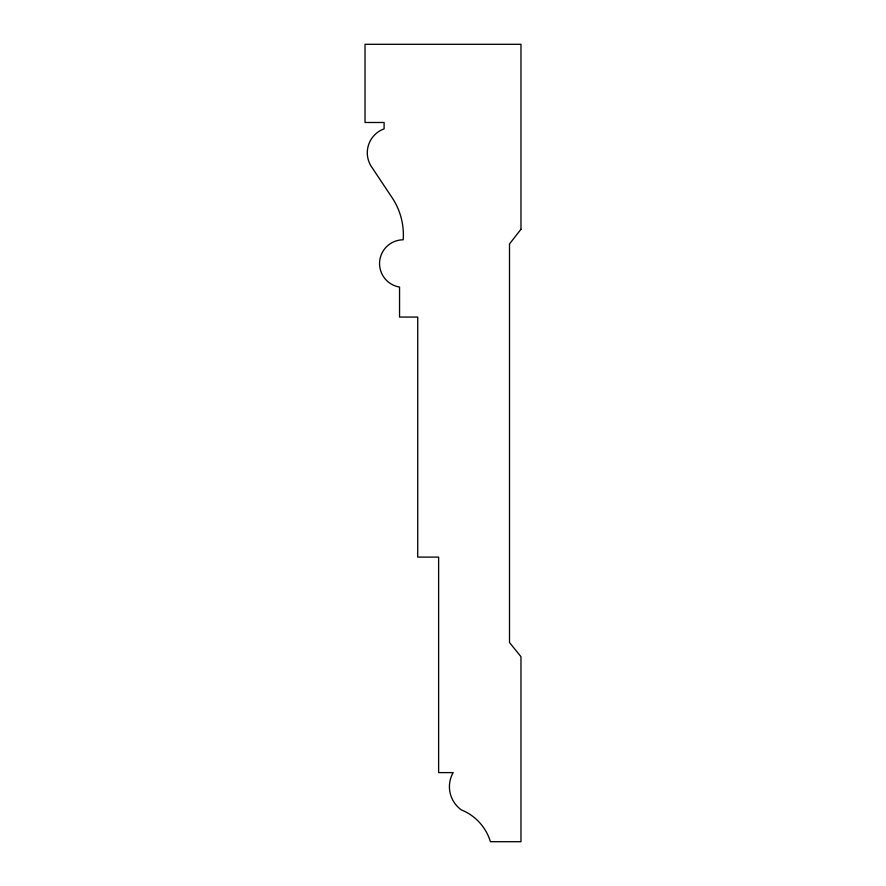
<?xml version="1.0" encoding="UTF-8"?>
<svg xmlns="http://www.w3.org/2000/svg" width="886" height="886" viewBox="0 0 886 886"><rect width="100%" height="100%" fill="white"/><g stroke="black" fill="none" stroke-linecap="round" stroke-linejoin="round"><path stroke-width="1.33" d="M520.968 229.286L509.505 243.938L509.505 642.538L520.968 656.714L520.968 841.7L490.412 841.7A49.793 49.793 0 0 0 461.329 809.882A28.496 28.496 0 0 1 453.156 772.603L438.625 772.603L438.625 557.106L417.727 557.106L417.727 317.066L399.553 317.066L399.553 287.064A23.789 23.789 0 0 1 379.629 261.758A23.789 23.789 0 0 1 403.185 239.785A66.915 66.915 0 0 0 392.288 197.966L372.297 167.952A25.45 25.45 0 0 1 384.103 128.858L384.103 122.489L365.032 122.489L365.032 44.3L520.968 44.3L520.968 229.286"/></g></svg>
